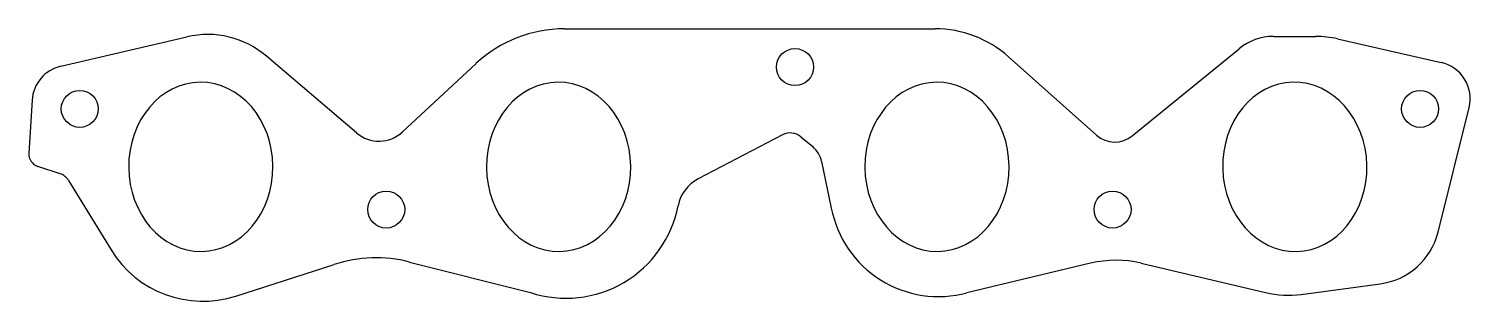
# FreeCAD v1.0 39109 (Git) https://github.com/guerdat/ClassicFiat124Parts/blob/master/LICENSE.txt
# Model space of a CAD drawing. Header units: millimetres. Extents: x -222 to 128, y -36 to 31.
import ezdxf

# ---------------------------------------------------------------- set-up
doc = ezdxf.new("R2010")
doc.units = ezdxf.units.MM
doc.layers.add('Sketch001', color=7, linetype='CONTINUOUS')

msp = doc.modelspace()

# ---------------------------------------------------------------- linework, layer by layer
at = {"layer": 'Sketch001'}
for p, q in [((-214.57, 21.52), (-183.88, 28.68)), ((-92.06, 30.65), (-2.01, 30.65)), ((80.33, 28.78), (90.5, 28.79)), ((95.86, 28.19), (121.1, 22.46)), ((45.97, 4.58), (71.93, 25.79)), ((-142.65, 5.28), (-164.56, 23.98)), ((-131.5, 5.52), (-113.64, 22.15)), ((15.9, 23.81), (37.25, 4.77)), ((-221.54, 13.28), (-222.33, 0.33)), ((120.3, -18.85), (127.86, 11.5)), ((-39.12, 4.82), (-59.59, -5.9)), ((-34.6, 4.33), (-31.74, 1.94)), ((-214.71, -4.68), (-220.16, -2.87)), ((-29.56, -1.7), (-27.22, -13)), ((-212.68, -6.28), (-202.35, -23.18)), ((-172, -34.43), (-148.09, -26.73)), ((-129.74, -26.15), (-100.33, -33.61)), ((35.8, -26.45), (5.76, -33.65)), ((48.1, -26.43), (78.39, -33.59)), ((87.05, -34.02), (106.22, -31.46))]:
    msp.add_line(p, q, dxfattribs=at)
for centre in [(-36.04, 21.33), (-209.95, 11.13), (115.95, 11.13), (-135.44, -13.38), (41.17, -13.38)]:
    msp.add_circle(centre, 4.5, dxfattribs=at)
for centre, radius, start, end in [((-178.87, 7.22), 22.04, 49.5184, 103.1349), ((-92.06, -1.01), 31.66, 90, 132.9657), ((-2.01, 3.73), 26.91, 48.2595, 90), ((80.33, 15.51), 13.27, 90.0153, 129.2517), ((90.51, 4.59), 24.2, 77.2194, 90.0153), ((-212.52, 12.73), 9.03, 103.1349, 176.495), ((119.11, 13.67), 9.01, -13.9738, 77.2194), ((-137.21, 11.66), 8.38, -130.4816, -47.0343), ((-37.22, 1.2), 4.09, 50.0543, 117.6271), ((41.72, 9.78), 6.72, -131.7405, -50.7483), ((-219.16, 0.14), 3.17, 176.495, -108.3024), ((-35.9, -3.02), 6.47, 11.7371, 50.0543), ((-215.89, -8.24), 3.76, 31.4524, 71.6976), ((-55.2, -14.28), 9.46, 117.6271, 169.0388), ((-91.75, -7.2), 27.77, -107.9938, -10.9612), ((-1.13, -8), 26.56, -169.1546, -74.9665), ((103.99, -14.8), 16.81, -82.3874, -13.9738), ((-180.02, -9.52), 26.17, -148.5476, -72.1418), ((-137.91, -58.34), 33.21, 75.7666, 107.8582), ((41.99, -52.27), 26.55, 76.7018, 103.4881), ((83.89, -10.35), 23.88, -103.2982, -82.3874)]:
    msp.add_arc(centre, radius, start, end, dxfattribs=at)
for centre, major_axis in [((-180.52, -2.97), (0.15, -20.6)), ((-93.52, -2.97), (0.2, -20.6)), ((-1.52, -2.97), (0.13, -20.6)), ((85.48, -2.97), (0.46, -20.6))]:
    msp.add_ellipse(centre, major_axis=major_axis, ratio=0.851117, start_param=0, end_param=6.28318, dxfattribs=at)

doc.saveas('drawing.dxf')
